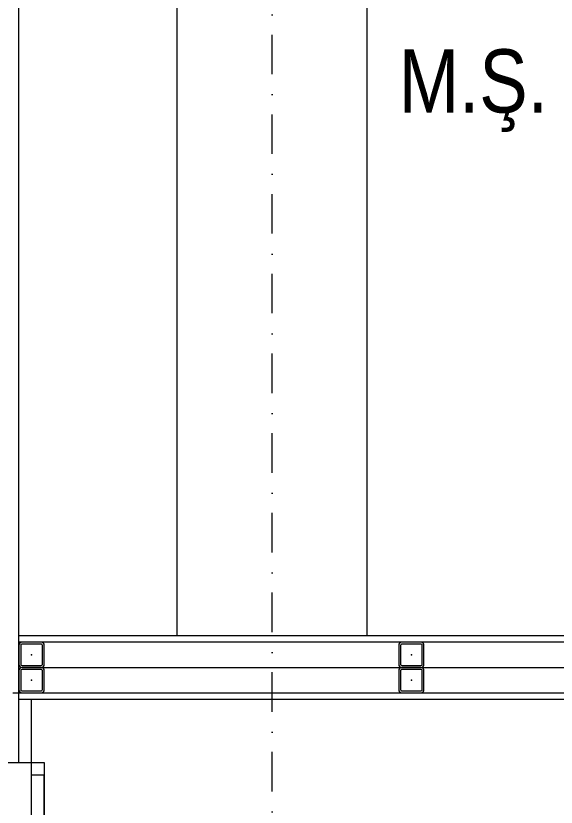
# Model space of a CAD drawing. Extents: x -1281 to 23780, y 0 to 7214.
# Drawn here: x 7127 to 7212.4, y 1817.9 to 1943 of the extents above; entities that cross this region are included whole.
import ezdxf

# ---------------------------------------------------------------- set-up
doc = ezdxf.new("R2010")
doc.units = 0
doc.header["$LTSCALE"] = 25
doc.header["$MEASUREMENT"] = 0
for name, pattern in [('DASHDOT2', [0.5, 0.25, -0.125, 0, -0.125]), ('DOT2', [0.125, 0, -0.125]), ('HIDDEN', [0.375, 0.25, -0.125])]:
    doc.linetypes.add(name, pattern=pattern)
doc.layers.get('0').update_dxf_attribs({"color": 9, "lineweight": 9})
for name, color, linetype, lineweight in [('06D', 9, 'Continuous', 9), ('10', 9, 'Continuous', 9), ('11', 9, 'Continuous', 9), ('20', 9, 'DOT2', 9), ('21', 9, 'Continuous', 9), ('24', 9, 'DASHDOT2', 9), ('33', 9, 'BATTING', 9), ('35', 9, 'Continuous', 9)]:
    doc.layers.add(name, color=color, linetype=linetype, lineweight=lineweight)
doc.styles.add('MuuM_TEXT-STANDART', font='ARIALN.TTF')
doc.linetypes.add('BATTING', pattern='A,0.0001,-0.1,[134,ltypeshp.shx,S=0.1,R=0,X=-0.1,Y=0],-0.2,[134,ltypeshp.shx,S=0.1,R=180,X=0.1,Y=0],-0.1', length=0.4001)

# ---------------------------------------------------------------- blocks, each defined once
blk = doc.blocks.new('Prf-40x40')
for points in [[(1.5, -2), (-1.5, -2, -0.414214), (-2, -1.5), (-2, 1.5, -0.414214), (-1.5, 2), (1.5, 2, -0.414214), (2, 1.5), (2, -1.5, -0.414214)], [(1.5, -1.7), (-1.5, -1.7, -0.414214), (-1.7, -1.5), (-1.7, 1.5, -0.414214), (-1.5, 1.7), (1.5, 1.7, -0.414214), (1.7, 1.5), (1.7, -1.5, -0.414214)]]:
    blk.add_lwpolyline(points, format="xyb", close=True)
blk.add_point((0, 0))
blk = doc.blocks.new('fsdfsfsfsfd')
at = {"layer": '06D', "elevation": 0}
blk.add_lwpolyline([(52591.75, -74474.98), (52589.75, -74474.98), (52589.75, -74595.98), (52591.75, -74595.98)], dxfattribs=at)

msp = doc.modelspace()

# ---------------------------------------------------------------- linework, layer by layer
at = {"layer": '06D'}
for points in [[(7152.5, 1845), (7152.5, 1945)], [(7182.5, 1845), (7182.5, 1945)], [(7129.5, 1840), (7898.61, 1840), (7904.5, 1840), (7904.5, 1846.13), (7904.5, 1943)], [(7127.5, 1825), (7131.5, 1825), (7131.5, 1700), (7127.5, 1700)]]:
    msp.add_lwpolyline(points, dxfattribs=at)
at = {"layer": '11'}
for points in [[(7107.5, 2390), (7107.5, 2390), (7107.5, 1825), (7127.5, 1825), (7127.5, 2390)], [(7126.5, 1836), (7908.5, 1836), (7908.5, 1945)], [(7127.5, 1835), (7909.5, 1835), (7909.5, 1945), (7899.5, 1945), (7899.5, 1845), (7127.5, 1845)], [(7900.5, 1944), (7900.5, 1844), (7127.5, 1844)], [(7127.5, 1844), (7127.5, 1845)]]:
    msp.add_lwpolyline(points, dxfattribs=at)
at = {"layer": '20', "linetype": 'HIDDEN', "lineweight": 0}
msp.add_lwpolyline([(7129.5, 979.76, -0.152644), (10705.5, 2076.19, -0.10573)], format="xyb", dxfattribs=at)
at = {"layer": '24'}
msp.add_lwpolyline([(7167.5, 195), (7167.5, 4035)], dxfattribs=at)
at = {"layer": '33', "ltscale": 0.4}
msp.add_lwpolyline([(7129.5, 1840), (7898.61, 1840), (7904.5, 1840), (7904.5, 1846.13), (7904.5, 1943)], dxfattribs=at)
at = {"layer": '35'}
msp.add_lwpolyline([(7497.5, 1835), (7497.5, 1182.71), (7497.58, 1182.57, 0.017498), (7129.5, 947.48), (7129.5, 1835)], format="xyb", close=True, dxfattribs=at)

# ---------------------------------------------------------------- block references
at = {"rotation": 180}
msp.add_blockref('fsdfsfsfsfd', (59721.25, -72772.98), dxfattribs=at)
at = {"layer": '10', "xscale": -1}
for p in [(7129.5, 1842), (7189.5, 1842), (7129.5, 1838), (7189.5, 1838)]:
    msp.add_blockref('Prf-40x40', p, dxfattribs=at)

# ---------------------------------------------------------------- texts
at = {"layer": '21', "style": 'MuuM_TEXT-STANDART'}
msp.add_text('M.Ş.', height=10, dxfattribs=at).set_placement((7187.51, 1927.74))

doc.saveas('drawing.dxf')
